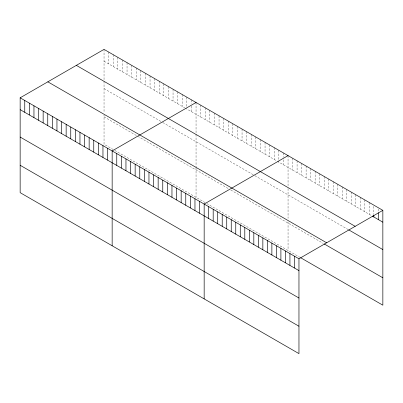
<?xml version="1.0" encoding="UTF-8"?>
<svg xmlns="http://www.w3.org/2000/svg" width="403" height="403" viewBox="0 0 403 403"><rect width="100%" height="100%" fill="white"/><g stroke="black" fill="none" stroke-linecap="round" stroke-linejoin="round"><path stroke-width="0.3" stroke-dasharray="2.02 1.51" d="M104.039 61.221L184.801 107.848M185.315 108.14L276.811 160.968M277.319 161.26L371.818 215.817M104.039 88.61L162.313 122.255M162.822 122.547L254.318 175.37M254.832 175.668L348.242 229.599M104.039 116.83L228.249 188.544M230.808 190.02L323.166 243.341M113.243 149.533L104.039 144.219L104.039 115.067M114.774 150.42L205.248 202.654M206.784 203.535L300.094 257.411M378.336 208.986L378.336 211.479M373.823 206.381L373.823 214.482M369.309 202.528L369.309 214.371M364.796 199.918L364.796 211.766M360.282 197.314L360.282 209.157M355.763 194.709L355.763 206.553M351.25 192.1L351.25 203.943M346.736 189.496L346.736 201.339M342.223 186.891L342.223 198.734M337.709 184.282L337.709 196.125M333.195 181.677L333.195 193.521M328.682 179.073L328.682 190.916M324.168 176.464L324.168 188.307M319.655 173.859L319.655 185.702M315.141 171.255L315.141 183.098M310.627 168.645L310.627 180.489M306.114 166.041L306.114 177.884M301.595 163.432L301.595 175.28M297.082 160.827L297.082 172.67M292.568 158.223L292.568 170.066M288.054 155.613L288.054 185.718M288.054 188.574L288.054 218.366M288.054 221.892L288.054 250.459M283.455 152.959L283.455 157.321M283.455 159.815L283.455 164.802M278.856 150.304L278.856 162.147M274.257 147.649L274.257 159.492M269.652 144.989L269.652 156.838M265.053 142.335L265.053 154.178M260.454 139.68L260.454 151.523M255.855 137.025L255.855 148.868M251.25 134.365L251.25 146.213M246.651 131.71L246.651 143.554M242.052 129.056L242.052 140.899M237.453 126.401L237.453 138.244M232.853 123.746L232.853 135.589M228.249 121.086L228.249 132.93M223.65 118.432L223.65 130.275M219.051 115.777L219.051 127.62M214.451 113.122L214.451 124.965M209.847 110.462L209.847 122.305M205.248 107.808L205.248 119.651M200.649 105.153L200.649 116.996M196.049 102.498L196.049 133.741M196.049 134.31L196.049 167.008M196.049 167.598L196.049 197.339M191.45 99.838L191.45 103.581M191.45 106.075L191.45 111.681M186.846 97.183L186.846 106.533M182.247 94.529L182.247 106.372M177.647 91.874L177.647 103.717M173.048 89.214L173.048 101.062M168.444 86.559L168.444 98.403M163.845 83.905L163.845 95.748M159.245 81.25L159.245 93.093M154.646 78.59L154.646 90.438M150.047 75.935L150.047 87.778M145.443 73.281L145.443 85.124M140.843 70.626L140.843 82.469M136.244 67.966L136.244 79.814M131.645 65.311L131.645 77.154M127.046 62.656L127.046 74.5M122.441 60.002L122.441 71.845M117.842 57.342L117.842 69.19M113.243 54.687L113.243 66.53M108.644 52.032L108.644 63.876M104.039 49.378L104.039 80.62M104.039 81.194L104.039 112.125"/><path stroke-width="0.6" d="M20.15 97.813L298.961 258.781L298.961 353.622L20.15 192.654L20.15 97.813L104.039 49.378L382.85 210.346L382.85 305.187L300.593 257.698M196.049 102.498L112.155 150.929L112.155 245.775M288.054 155.613L204.165 204.049L204.165 298.895M298.961 258.781L382.85 210.346M372.317 216.109L382.85 222.189M76.358 65.362L355.164 226.33M348.746 229.886L382.85 249.578M47.836 81.829L326.642 242.797M324.168 243.921L382.85 277.798M20.15 109.656L298.961 270.625M20.15 137.045L298.961 298.013M20.15 165.265L298.961 326.234M378.336 212.724L378.336 219.585M373.823 215.106L373.823 216.975M294.442 256.172L294.442 268.015M289.928 253.568L289.928 265.411M285.415 250.963L285.415 262.806M280.901 248.354L280.901 260.197M276.387 245.749L276.387 257.593M271.874 243.14L271.874 254.988M267.36 240.536L267.36 252.379M262.847 237.931L262.847 249.774M258.333 235.322L258.333 247.17M253.819 232.717L253.819 244.561M249.306 230.113L249.306 241.956M244.792 227.504L244.792 239.347M240.274 224.899L240.274 236.742M235.76 222.295L235.76 234.138M231.246 219.685L231.246 231.529M226.733 217.081L226.733 228.924M222.219 214.477L222.219 226.32M217.706 211.867L217.706 223.71M213.192 209.263L213.192 221.106M208.678 206.658L208.678 218.502M199.566 201.394L199.566 213.237M194.961 198.739L194.961 210.583M190.362 196.08L190.362 207.928M185.763 193.425L185.763 205.268M181.164 190.77L181.164 202.613M176.559 188.115L176.559 199.959M171.96 185.461L171.96 197.304M167.361 182.801L167.361 194.644M162.762 180.146L162.762 191.989M158.162 177.491L158.162 189.334M153.558 174.837L153.558 186.68M148.959 172.177L148.959 184.02M144.36 169.522L144.36 181.365M139.76 166.867L139.76 178.71M135.156 164.212L135.156 176.056M130.557 161.553L130.557 173.396M125.958 158.898L125.958 170.741M121.358 156.243L121.358 168.086M116.759 153.588L116.759 165.431M107.556 148.274L107.556 160.117M102.956 145.619L102.956 157.462M98.357 142.964L98.357 154.807M93.753 140.304L93.753 152.153M89.154 137.65L89.154 149.493M84.554 134.995L84.554 146.838M79.955 132.34L79.955 144.183M75.356 129.68L75.356 141.529M70.752 127.026L70.752 138.869M66.152 124.371L66.152 136.214M61.553 121.716L61.553 133.559M56.954 119.056L56.954 130.904M52.355 116.402L52.355 128.245M47.75 113.747L47.75 125.59M43.151 111.092L43.151 122.935M38.552 108.432L38.552 120.28M33.953 105.777L33.953 117.621M29.348 103.123L29.348 114.966M24.749 100.468L24.749 112.311"/></g></svg>
